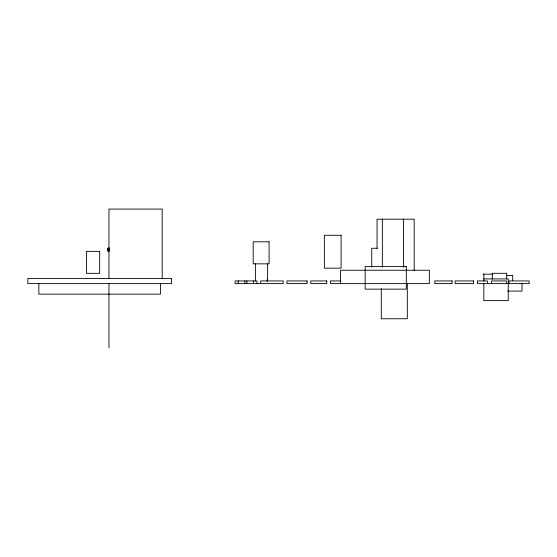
<?xml version="1.0" encoding="UTF-8"?>
<svg xmlns="http://www.w3.org/2000/svg" width="557" height="557" viewBox="0 0 557 557"><rect width="100%" height="100%" fill="white"/><g stroke="black" fill="none" stroke-linecap="round" stroke-linejoin="round"><path stroke-width="0.84" d="M108.963 247.935L108.455 247.956L108.455 250.873L108.963 250.873M108.455 248.29L108.963 248.318M377.458 248.269L371.742 248.269L371.742 267.235M107.438 248.791L108.963 248.791M107.438 249.181L108.963 249.181M108.455 249.452L108.963 249.452M108.455 249.787L108.963 249.787M107.438 250.441L108.963 250.441M107.438 250.741L108.963 250.734M108.963 251.673L108.657 247.893M406.311 266.587L365.183 266.587L365.183 289.139L406.311 289.139L406.311 266.427M482.996 274.169L492.395 274.169M506.654 275.43L512.698 275.43L512.698 280.651M483.845 278.925L508.249 278.925L508.249 300.634L483.845 300.634L483.845 283.617M340.891 280.937L330.454 280.937L330.454 283.617L429.35 283.617L429.35 270.242L340.536 270.242L340.536 283.617M507.601 291.088L522.027 291.088L522.027 283.617M509.028 283.617L509.028 280.937L529.15 280.937L529.15 283.617L477.481 283.617L477.481 280.937L487.382 280.937L487.382 283.617M506.654 278.911L506.654 273.306L492.325 273.306L492.325 279.287M506.355 283.617L506.355 280.937L491.566 280.937L491.566 283.617M483.845 274.169L483.845 281.271M414.178 270.737L414.178 219.186L377.047 219.186L377.047 248.269M407.313 283.617L407.313 318.757L381.301 318.757L381.301 288.763M403.567 219.186L403.567 267.297M382.353 219.186L382.353 267.297M267.604 263.851L267.604 281.041M267.151 279.781L267.151 281.32M260.669 283.617L260.669 280.937L283.241 280.937L283.241 283.617L235.082 283.617L235.082 280.937L256.951 280.937L256.951 283.617M255.385 263.851L255.385 281.041M253.553 280.937L253.553 283.617M246.904 280.937L246.904 283.617M244.85 280.937L244.85 283.617M238.25 280.937L238.25 283.617M162.191 278.5L162.191 209.084L108.963 209.084L108.963 278.5M160.479 283.617L160.479 294.159L38.858 294.159L38.858 283.617M108.963 283.631L108.963 347.916M107.438 248.631L107.438 250.922M341.093 235.27L324.376 235.27L324.376 268.182L341.093 268.182L341.093 235.27M269.087 241.815L253.191 241.815L253.191 263.851L269.087 263.851L269.087 241.815M99.661 251.36L86.426 251.36L86.426 273.334L99.661 273.334L99.661 251.36M171.486 278.5L27.85 278.5L27.85 283.617L171.486 283.617L171.486 278.5M307.081 280.937L286.959 280.937L286.959 283.617L307.081 283.617L307.081 280.937M326.715 280.937L310.764 280.937L310.764 283.617L326.715 283.617L326.715 280.937M452.082 280.937L434.773 280.937L434.773 283.617L452.082 283.617L452.082 280.937M473.603 280.937L455.146 280.937L455.146 283.617L473.603 283.617L473.603 280.937"/></g></svg>
